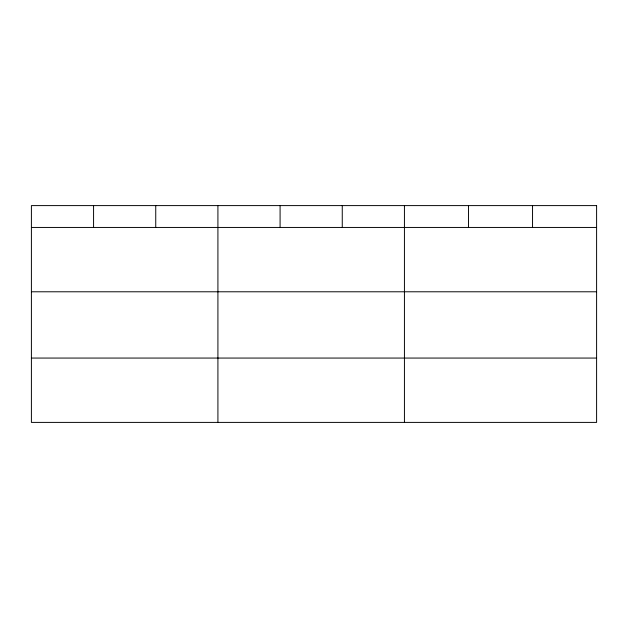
<?xml version="1.0" encoding="UTF-8"?>
<svg xmlns="http://www.w3.org/2000/svg" width="628" height="628" viewBox="0 0 628 628"><rect width="100%" height="100%" fill="white"/><g stroke="black" fill="none" stroke-linecap="round" stroke-linejoin="round"><path stroke-width="0.94" d="M31.4 227.446L596.6 227.446M31.4 291.784L596.6 291.784M31.4 358.062L596.6 358.062M532.544 205.599L532.544 227.446M468.488 205.599L468.488 227.446M404.432 205.599L404.432 422.401M342.26 205.599L342.26 227.446M280.088 205.599L280.088 227.446M217.916 205.599L217.916 422.401M155.744 205.599L155.744 227.446M93.572 205.599L93.572 227.446M596.6 205.599L31.4 205.599L31.4 422.401L596.6 422.401L596.6 205.599"/></g></svg>
